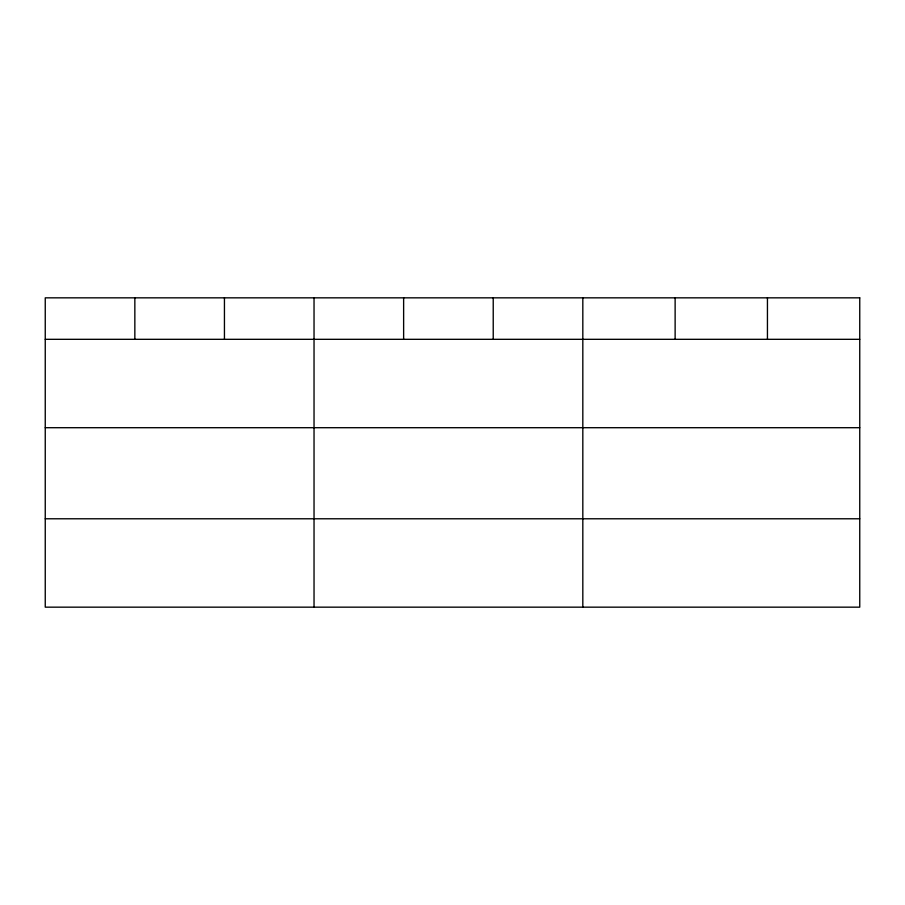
<?xml version="1.0" encoding="UTF-8"?>
<svg xmlns="http://www.w3.org/2000/svg" width="905" height="905" viewBox="0 0 905 905"><rect width="100%" height="100%" fill="white"/><g stroke="black" fill="none" stroke-linecap="round" stroke-linejoin="round"><path stroke-width="1.36" d="M45.25 339.318L859.75 339.318M45.25 427.703L859.75 427.703M45.25 518.78L859.75 518.78M767.44 297.835L767.44 339.318M675.13 297.835L675.13 339.318M582.82 297.835L582.82 607.165M493.225 297.835L493.225 339.318M403.63 297.835L403.63 339.318M314.035 297.835L314.035 607.165M224.44 297.835L224.44 339.318M134.845 297.835L134.845 339.318M859.75 297.835L45.25 297.835L45.25 607.165L859.75 607.165L859.75 297.835"/></g></svg>
